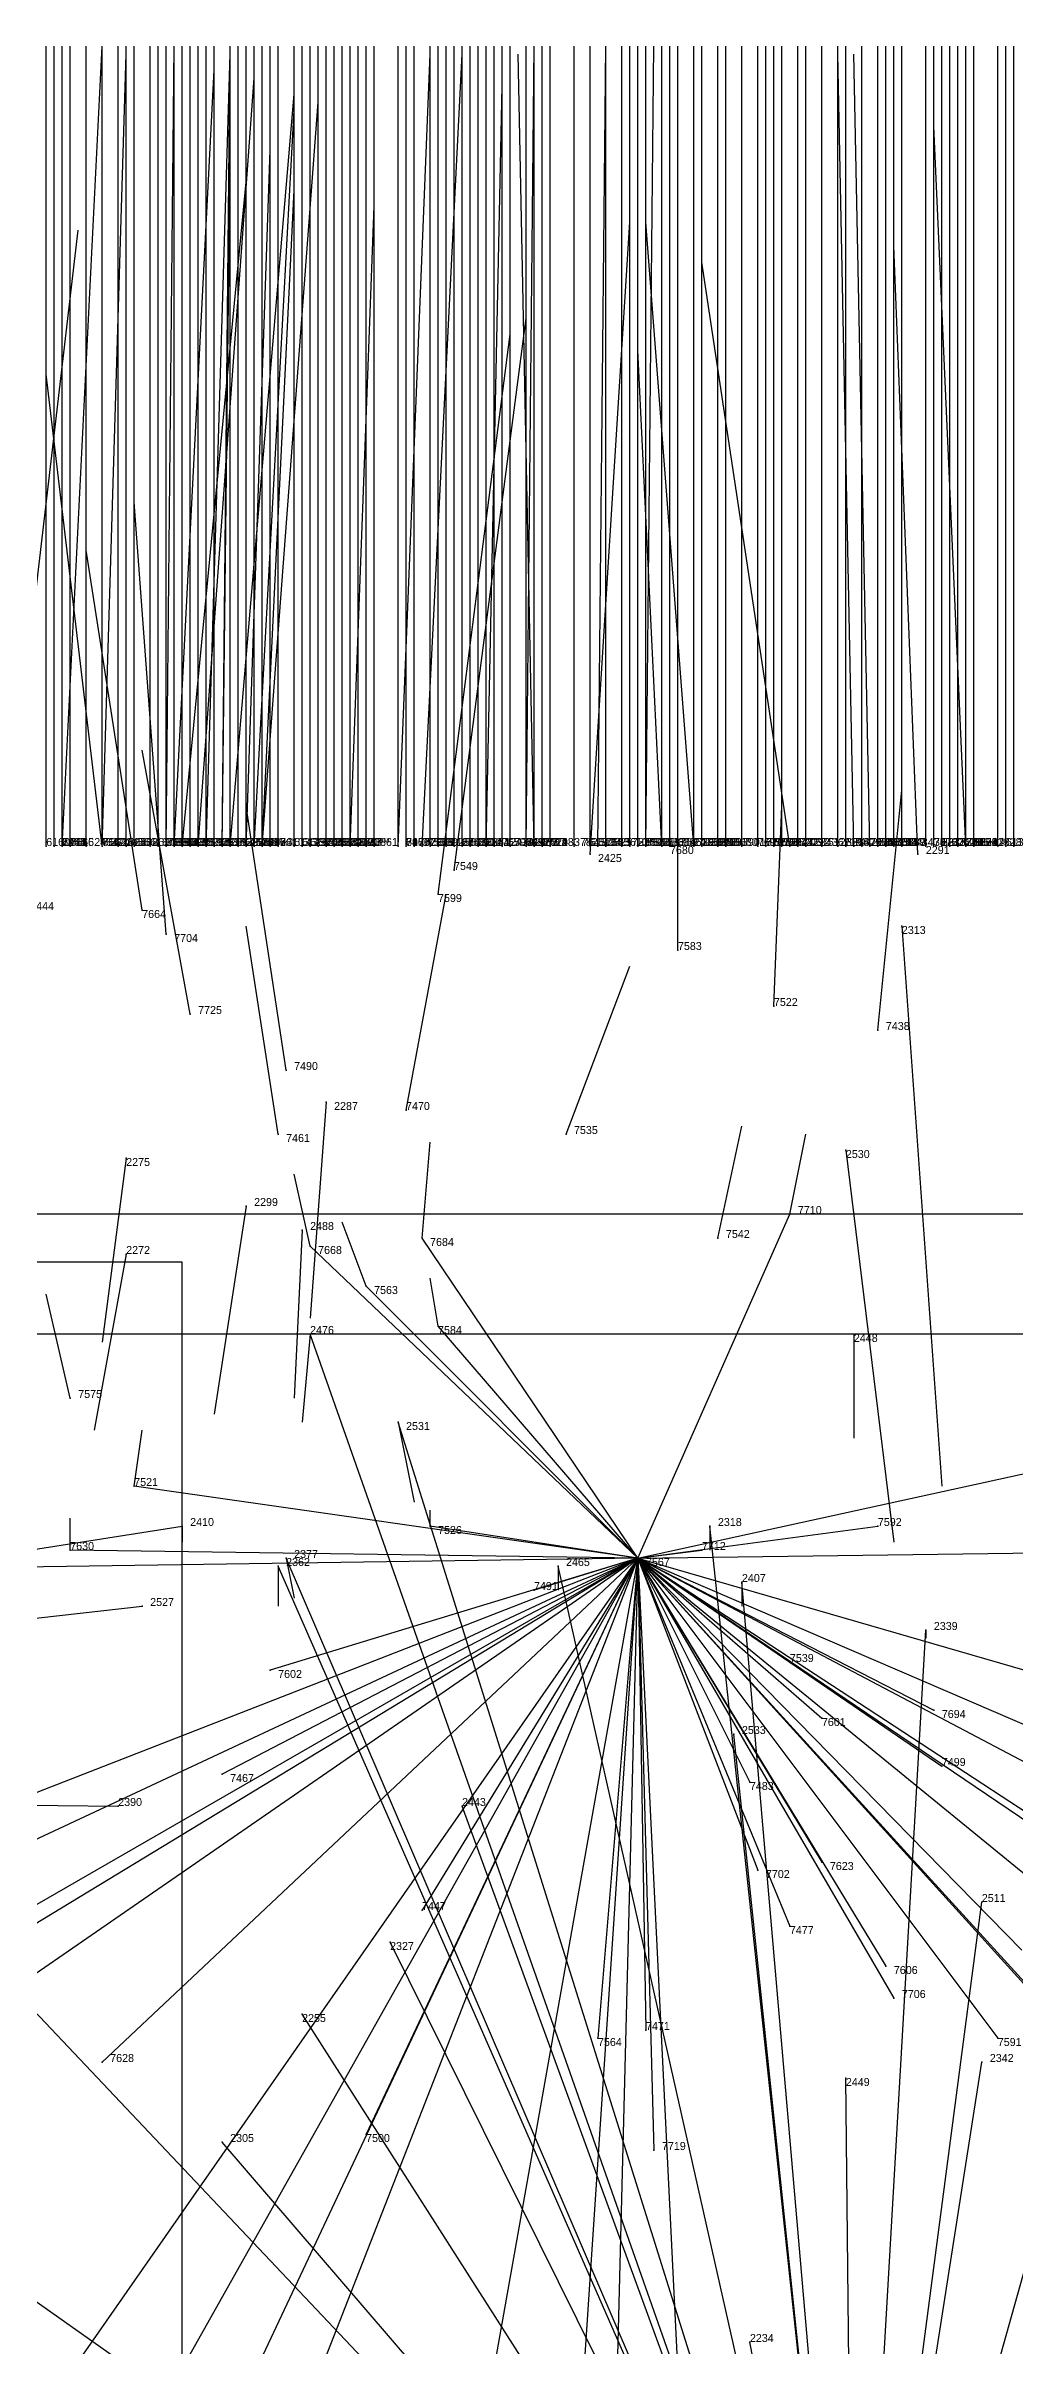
# Model space of a CAD drawing. Extents: x -0.07 to 1.1, y -0.07 to 1.1.
# Drawn here: x 0.778 to 0.899, y 0.8125 to 1.1 of the extents above; entities that cross this region are included whole.
import ezdxf

# ---------------------------------------------------------------- set-up
doc = ezdxf.new("R2010")
doc.units = 0
for name, color, linetype in [('Clients', 3, 'CONTINUOUS'), ('Facilities', 3, 'CONTINUOUS'), ('Facilities_lines', 3, 'CONTINUOUS'), ('Min_max_boxes', 1, 'CONTINUOUS'), ('Normals', 1, 'CONTINUOUS'), ('Source_points', 5, 'CONTINUOUS'), ('Text', 3, 'CONTINUOUS')]:
    doc.layers.add(name, color=color, linetype=linetype)

msp = doc.modelspace()

# ---------------------------------------------------------------- linework, layer by layer
at = {"layer": 'Clients', "color": 5}
for p in [(0.871, 0.954, 1), (0.811, 0.95, 1), (0.825, 0.951, 1), (0.818, 0.945, 1), (0.811, 0.939), (0.827, 0.94, 1), (0.822, 0.928), (0.789, 0.92, 1), (0.795, 0.915), (0.826, 0.915, 1), (0.861, 0.915), (0.882, 0.915, 1), (0.781, 0.912, 1), (0.86, 0.912, 1), (0.807, 0.91), (0.808, 0.911), (0.842, 0.91), (0.839, 0.907, 1), (0.865, 0.908), (0.79, 0.905), (0.888, 0.902), (0.806, 0.897, 1), (0.871, 0.898, 1), (0.889, 0.892, 1), (0.864, 0.889), (0.875, 0.891, 1), (0.8, 0.884, 1), (0.866, 0.883, 1), (0.89, 0.885, 1), (0.787, 0.88), (0.83, 0.88), (0.867, 0.872, 1), (0.875, 0.873, 1), (0.825, 0.867, 1), (0.895, 0.868), (0.821, 0.863), (0.871, 0.865, 1), (0.883, 0.86, 1), (0.81, 0.854), (0.884, 0.856, 1), (0.847, 0.851, 1), (0.853, 0.852, 1), (0.897, 0.851, 1), (0.785, 0.848, 1), (0.878, 0.846), (0.895, 0.848), (0.8, 0.838), (0.818, 0.839, 1), (0.854, 0.837, 1), (0.866, 0.813)]:
    msp.add_point(p, dxfattribs=at)
at = {"layer": 'Facilities', "color": 3}
for p in [(0.778, 1, 0.507), (0.779, 1, 0.237), (0.779, 1, 0.658), (0.78, 1, 0.77), (0.78, 1, 0.925), (0.781, 1, 0.554), (0.783, 1, 0.204), (0.785, 1, 0.074), (0.785, 1, 0.352), (0.785, 1, 0.681), (0.785, 1, 0.998), (0.787, 1, 0.183), (0.787, 1, 0.122), (0.788, 1, 0.175), (0.789, 1, 0.186), (0.789, 1, 0.555), (0.791, 1, 0.533), (0.791, 1, 0.679), (0.792, 1, 0.484), (0.793, 1, 0.161), (0.793, 1, 0.9), (0.794, 1, 0.052), (0.794, 1, 0.387), (0.794, 1, 0.425), (0.794, 1, 0.747), (0.795, 1, 0.017), (0.795, 1, 0.404), (0.796, 1, 0.502), (0.797, 1, 0.039), (0.797, 1, 0.424), (0.797, 1, 0.558), (0.798, 1, 0.571), (0.798, 1, 0.917), (0.799, 1, 0.252), (0.8, 1, 0.909), (0.8, 1, 0.984), (0.801, 1, 0.035), (0.801, 1, 0.831), (0.802, 1, 0.346), (0.803, 1, 0.168), (0.803, 1, 0.984), (0.804, 1, 0.355), (0.804, 1, 0.971), (0.805, 1, 0.173), (0.805, 1, 0.414), (0.805, 1, 0.744), (0.805, 1, 0.783), (0.805, 1, 0.969), (0.805, 1, 0.892), (0.805, 1, 0.988), (0.806, 1, 0.631), (0.807, 1, 0.505), (0.809, 1, 0.633), (0.81, 1, 0.617), (0.811, 1, 0.713), (0.811, 1, 0.674), (0.812, 1, 0.136), (0.812, 1, 0.732), (0.813, 1, 0.1), (0.813, 1, 0.78), (0.814, 1, 0.285), (0.815, 1, 0.548), (0.815, 1, 0.743), (0.816, 1, 0.236), (0.816, 1, 0.107), (0.816, 1, 0.431), (0.816, 1, 0.994), (0.817, 1, 0.128), (0.817, 1, 0.122), (0.818, 1, 0.342), (0.819, 1, 0.439), (0.822, 1, 0.254), (0.822, 1, 0.913), (0.823, 1, 0.55), (0.824, 1, 0.275), (0.825, 1, 0.919), (0.826, 1, 0.239), (0.826, 1, 0.096), (0.826, 1, 0.871), (0.827, 1, 0.474), (0.828, 1, 0.331), (0.829, 1, 0.286), (0.829, 1, 0.636), (0.83, 1, 0.182), (0.83, 1, 0.728), (0.831, 1, 0.092), (0.832, 1, 0.725), (0.833, 1, 0.033), (0.833, 1, 0.627), (0.834, 1, 0.838), (0.835, 1, 0.809), (0.836, 1, 0.086), (0.836, 1, 0.18), (0.838, 1, 0.104), (0.838, 1, 0.429), (0.838, 1, 0.607), (0.838, 1, 0.9), (0.839, 1, 0.143), (0.839, 1, 0.067), (0.839, 1, 0.208), (0.839, 1, 0.42), (0.84, 1, 0.727), (0.841, 1, 0.714), (0.841, 1, 0.658), (0.844, 1, 0.279), (0.844, 1, 0.778), (0.846, 1, 0.706), (0.846, 1, 0.539), (0.846, 0.999), (0.847, 1, 0.911), (0.848, 1, 0.579), (0.848, 1, 0.793), (0.85, 1, 0.659), (0.851, 1, 0.255), (0.852, 1, 0.157), (0.853, 1, 0.325), (0.853, 1, 0.409), (0.853, 1, 0.913), (0.855, 1, 0.128), (0.855, 1, 0.664), (0.855, 1, 1), (0.856, 1, 0.314), (0.857, 1, 0.547), (0.857, 1, 0.585), (0.859, 1, 0.002), (0.859, 1, 0.396), (0.86, 1, 0.092), (0.86, 1, 0.117), (0.86, 1, 0.43), (0.86, 1, 0.319), (0.862, 1, 0.332), (0.862, 1, 0.512), (0.862, 1, 0.524), (0.863, 1, 0.492), (0.863, 1, 0.302), (0.863, 1, 0.598), (0.865, 1, 0.287), (0.867, 1, 0.742), (0.867, 1, 0.867), (0.868, 1, 0.561), (0.868, 1, 0.807), (0.869, 1, 0.315), (0.869, 1, 0.697), (0.87, 1, 0.437), (0.87, 1, 0.279), (0.87, 1, 0.374), (0.871, 1, 0.003), (0.872, 1, 0.722), (0.873, 1, 0.092), (0.873, 1, 0.13), (0.875, 1, 0.827), (0.877, 1, 0.36), (0.877, 1, 0.682), (0.878, 1, 0.588), (0.879, 1, 0.949), (0.88, 1, 0.224), (0.88, 1, 0.842), (0.881, 1, 0.927), (0.882, 1, 0.123), (0.882, 1, 0.238), (0.882, 1, 0.163), (0.882, 1, 0.714), (0.883, 1, 0.595), (0.883, 1, 0.957), (0.884, 1, 0.291), (0.884, 1, 0.613), (0.885, 1, 0.127), (0.885, 1, 0.751), (0.887, 0.999), (0.888, 1, 0.258), (0.888, 1, 0.764), (0.889, 1, 0.278), (0.889, 1, 0.547), (0.89, 1, 0.086), (0.891, 1, 0.849), (0.892, 1, 0.247), (0.892, 1, 0.167), (0.892, 1, 0.421), (0.893, 1, 0.019), (0.893, 1, 0.253), (0.893, 1, 0.513), (0.893, 1, 0.768), (0.894, 1, 0.29), (0.894, 1, 0.34), (0.894, 1, 0.678), (0.894, 1, 0.634), (0.894, 1, 0.518), (0.897, 1, 0.187), (0.898, 1, 0.441), (0.898, 1, 0.634), (0.898, 1, 0.733), (0.899, 1, 0.252), (0.899, 1, 0.15), (0.899, 1, 0.309), (0.899, 1, 0.447), (0.899, 1, 0.786), (0.829, 0.997, 1), (0.79, 0.992, 1), (0.827, 0.994, 1), (0.793, 0.989, 1), (0.885, 0.99), (0.857, 0.987, 1), (0.796, 0.979, 1), (0.869, 0.98, 1), (0.882, 0.977, 1), (0.808, 0.972, 1), (0.813, 0.968), (0.823, 0.967, 1), (0.807, 0.964, 1), (0.843, 0.964, 1), (0.788, 0.961), (0.878, 0.962), (0.803, 0.955), (0.81, 0.952), (0.788, 0.949), (0.862, 0.951, 1), (0.879, 0.939), (0.781, 0.931, 1), (0.852, 0.911, 1)]:
    msp.add_point(p, dxfattribs=at)
at = {"layer": 'Facilities_lines', "color": 3}
for p, q in [((0.852, 0.911, 1), (0.871, 0.954, 1)), ((0.852, 0.911, 1), (0.811, 0.95, 1)), ((0.852, 0.911, 1), (0.825, 0.951, 1)), ((0.852, 0.911, 1), (0.818, 0.945, 1)), ((0.879, 0.746), (0.811, 0.939)), ((0.852, 0.911, 1), (0.827, 0.94, 1)), ((0.879, 0.746), (0.822, 0.928)), ((0.852, 0.911, 1), (0.916, 0.925, 1)), ((0.852, 0.911, 1), (0.789, 0.92, 1)), ((0.586, 0.882), (0.795, 0.915)), ((0.852, 0.911, 1), (0.826, 0.915, 1)), ((0.852, 0.911, 1), (0.882, 0.915, 1)), ((0.879, 0.746), (0.861, 0.915)), ((0.852, 0.911, 1), (0.781, 0.912, 1)), ((0.852, 0.911, 1), (0.928, 0.912, 1)), ((0.852, 0.911, 1), (0.86, 0.912, 1)), ((0.852, 0.911, 1), (0.715, 0.909, 1)), ((0.852, 0.911, 1), (0.727, 0.839, 1)), ((0.852, 0.911, 1), (0.73, 0.854, 1)), ((0.852, 0.911, 1), (0.734, 0.865, 1)), ((0.852, 0.911, 1), (0.735, 0.84, 1)), ((0.852, 0.911, 1), (0.736, 0.831, 1)), ((0.852, 0.911, 1), (0.776, 0.802, 1)), ((0.852, 0.911, 1), (0.785, 0.792, 1)), ((0.852, 0.911, 1), (0.785, 0.848, 1)), ((0.852, 0.911, 1), (0.795, 0.79, 1)), ((0.852, 0.911, 1), (0.798, 0.773, 1)), ((0.852, 0.911, 1), (0.8, 0.884, 1)), ((0.852, 0.911, 1), (0.806, 0.897, 1)), ((0.879, 0.746), (0.807, 0.91)), ((0.879, 0.746), (0.808, 0.911)), ((0.852, 0.911, 1), (0.818, 0.839, 1)), ((0.852, 0.911, 1), (0.825, 0.867, 1)), ((0.852, 0.911, 1), (0.828, 0.776, 1)), ((0.852, 0.911, 1), (0.839, 0.907, 1)), ((0.879, 0.746), (0.842, 0.91)), ((0.852, 0.911, 1), (0.844, 0.791, 1)), ((0.852, 0.911, 1), (0.847, 0.851, 1)), ((0.852, 0.911, 1), (0.849, 0.795, 1)), ((0.852, 0.911, 1), (0.853, 0.852, 1)), ((0.852, 0.911, 1), (0.871, 0.865, 1)), ((0.852, 0.911, 1), (0.866, 0.883, 1)), ((0.852, 0.911, 1), (0.89, 0.885, 1)), ((0.852, 0.911, 1), (0.942, 0.85, 1)), ((0.852, 0.911, 1), (0.921, 0.891, 1)), ((0.852, 0.911, 1), (0.934, 0.844, 1)), ((0.852, 0.911, 1), (0.871, 0.898, 1)), ((0.852, 0.911, 1), (0.943, 0.863, 1)), ((0.852, 0.911, 1), (0.897, 0.851, 1)), ((0.852, 0.911, 1), (0.875, 0.891, 1)), ((0.852, 0.911, 1), (0.883, 0.86, 1)), ((0.852, 0.911, 1), (0.9, 0.862, 1)), ((0.852, 0.911, 1), (0.875, 0.873, 1)), ((0.852, 0.911, 1), (0.91, 0.847, 1)), ((0.852, 0.911, 1), (0.933, 0.858, 1)), ((0.852, 0.911, 1), (0.917, 0.883, 1)), ((0.852, 0.911, 1), (0.889, 0.892, 1)), ((0.852, 0.911, 1), (0.858, 0.788, 1)), ((0.852, 0.911, 1), (0.867, 0.872, 1)), ((0.852, 0.911, 1), (0.884, 0.856, 1)), ((0.852, 0.911, 1), (0.924, 0.832, 1)), ((0.852, 0.911, 1), (0.854, 0.837, 1)), ((0.879, 0.746), (0.865, 0.908)), ((0.586, 0.882), (0.79, 0.905)), ((0.879, 0.746), (0.888, 0.902)), ((0.879, 0.746), (0.864, 0.889)), ((0.586, 0.882), (0.787, 0.88)), ((0.879, 0.746), (0.83, 0.88)), ((0.879, 0.746), (0.895, 0.868)), ((0.879, 0.746), (0.821, 0.863)), ((0.879, 0.746), (0.911, 0.86)), ((0.879, 0.746), (0.775, 0.856)), ((0.879, 0.746), (0.81, 0.854)), ((0.879, 0.746), (0.878, 0.846)), ((0.879, 0.746), (0.895, 0.848)), ((0.879, 0.746), (0.8, 0.838)), ((0.879, 0.746), (0.764, 0.827)), ((0.879, 0.746), (0.866, 0.813))]:
    msp.add_line(p, q, dxfattribs=at)
at = {"layer": 'Min_max_boxes', "color": 1}
for p, q in [((0.943, 0.954, 1), (0.715, 0.954, 1)), ((0.943, 0.954, 1), (0.715, 0.954, 1)), ((0.795, 0.948), (0.517, 0.948)), ((0.795, 0.948), (0.517, 0.948)), ((0.795, 0.726), (0.795, 0.948)), ((0.795, 0.726), (0.795, 0.948)), ((0.795, 0.948), (0.795, 0.948)), ((0.939, 0.939), (0.73, 0.939)), ((0.939, 0.939), (0.73, 0.939))]:
    msp.add_line(p, q, dxfattribs=at)
at = {"layer": 'Normals', "color": 1}
for p, q in [((0.778, 1, 0.507), (0.778, 1.1, 0.507)), ((0.779, 1, 0.237), (0.779, 1.1, 0.237)), ((0.779, 1, 0.658), (0.779, 1.1, 0.658)), ((0.78, 1, 0.77), (0.78, 1.1, 0.77)), ((0.78, 1, 0.925), (0.785, 1.1, 0.933)), ((0.781, 1, 0.554), (0.781, 1.1, 0.554)), ((0.783, 1, 0.204), (0.783, 1.1, 0.204)), ((0.785, 1, 0.352), (0.785, 1.1, 0.352)), ((0.785, 1, 0.681), (0.785, 1.1, 0.681)), ((0.785, 1, 0.074), (0.788, 1.099, 0.06)), ((0.787, 1, 0.183), (0.787, 1.1, 0.183)), ((0.787, 1, 0.122), (0.787, 1.1, 0.122)), ((0.788, 1, 0.175), (0.788, 1.1, 0.175)), ((0.789, 1, 0.186), (0.789, 1.1, 0.186)), ((0.789, 1, 0.555), (0.789, 1.1, 0.555)), ((0.791, 1, 0.533), (0.791, 1.1, 0.533)), ((0.791, 1, 0.679), (0.791, 1.1, 0.679)), ((0.792, 1, 0.484), (0.792, 1.1, 0.484)), ((0.793, 1, 0.161), (0.793, 1.1, 0.161)), ((0.793, 1, 0.9), (0.794, 1.1, 0.904)), ((0.794, 1, 0.387), (0.794, 1.1, 0.387)), ((0.794, 1, 0.425), (0.794, 1.1, 0.425)), ((0.794, 1, 0.747), (0.794, 1.1, 0.747)), ((0.795, 1, 0.404), (0.795, 1.1, 0.404)), ((0.796, 1, 0.502), (0.796, 1.1, 0.502)), ((0.797, 1, 0.424), (0.797, 1.1, 0.424)), ((0.797, 1, 0.558), (0.797, 1.1, 0.558)), ((0.798, 1, 0.571), (0.798, 1.1, 0.571)), ((0.798, 1, 0.917), (0.801, 1.099, 0.926)), ((0.799, 1, 0.252), (0.799, 1.1, 0.252)), ((0.8, 1, 0.909), (0.801, 1.1, 0.916)), ((0.801, 1, 0.831), (0.801, 1.1, 0.831)), ((0.802, 1, 0.346), (0.802, 1.1, 0.346)), ((0.803, 1, 0.168), (0.803, 1.1, 0.168)), ((0.804, 1, 0.355), (0.804, 1.1, 0.355)), ((0.805, 1, 0.173), (0.805, 1.1, 0.173)), ((0.805, 1, 0.414), (0.805, 1.1, 0.414)), ((0.805, 1, 0.744), (0.805, 1.1, 0.744)), ((0.805, 1, 0.783), (0.805, 1.1, 0.783)), ((0.805, 1, 0.892), (0.805, 1.1, 0.892)), ((0.806, 1, 0.631), (0.806, 1.1, 0.631)), ((0.807, 1, 0.505), (0.807, 1.1, 0.505)), ((0.809, 1, 0.633), (0.809, 1.1, 0.633)), ((0.81, 1, 0.617), (0.81, 1.1, 0.617)), ((0.811, 1, 0.713), (0.811, 1.1, 0.713)), ((0.811, 1, 0.674), (0.811, 1.1, 0.674)), ((0.812, 1, 0.136), (0.812, 1.1, 0.136)), ((0.812, 1, 0.732), (0.812, 1.1, 0.732)), ((0.813, 1, 0.1), (0.813, 1.1, 0.1)), ((0.813, 1, 0.78), (0.813, 1.1, 0.78)), ((0.814, 1, 0.285), (0.814, 1.1, 0.285)), ((0.815, 1, 0.548), (0.815, 1.1, 0.548)), ((0.815, 1, 0.743), (0.815, 1.1, 0.743)), ((0.816, 1, 0.236), (0.816, 1.1, 0.236)), ((0.816, 1, 0.107), (0.816, 1.1, 0.107)), ((0.816, 1, 0.431), (0.816, 1.1, 0.431)), ((0.817, 1, 0.128), (0.817, 1.1, 0.128)), ((0.817, 1, 0.122), (0.817, 1.1, 0.122)), ((0.818, 1, 0.342), (0.818, 1.1, 0.342)), ((0.819, 1, 0.439), (0.819, 1.1, 0.439)), ((0.822, 1, 0.254), (0.822, 1.1, 0.254)), ((0.822, 1, 0.913), (0.826, 1.099, 0.924)), ((0.823, 1, 0.55), (0.823, 1.1, 0.55)), ((0.824, 1, 0.275), (0.824, 1.1, 0.275)), ((0.825, 1, 0.919), (0.83, 1.099, 0.933)), ((0.826, 1, 0.239), (0.826, 1.1, 0.239)), ((0.826, 1, 0.096), (0.826, 1.1, 0.096)), ((0.826, 1, 0.871), (0.826, 1.1, 0.871)), ((0.827, 1, 0.474), (0.827, 1.1, 0.474)), ((0.828, 1, 0.331), (0.828, 1.1, 0.331)), ((0.829, 1, 0.286), (0.829, 1.1, 0.286)), ((0.829, 1, 0.636), (0.829, 1.1, 0.636)), ((0.83, 1, 0.182), (0.83, 1.1, 0.182)), ((0.83, 1, 0.728), (0.83, 1.1, 0.728)), ((0.831, 1, 0.092), (0.831, 1.1, 0.092)), ((0.832, 1, 0.725), (0.832, 1.1, 0.725)), ((0.833, 1, 0.627), (0.833, 1.1, 0.627)), ((0.834, 1, 0.838), (0.834, 1.1, 0.838)), ((0.835, 1, 0.809), (0.835, 1.1, 0.809)), ((0.836, 1, 0.086), (0.836, 1.1, 0.084)), ((0.836, 1, 0.18), (0.836, 1.1, 0.18)), ((0.839, 1, 0.067), (0.837, 1.099, 0.05)), ((0.838, 1, 0.104), (0.838, 1.1, 0.104)), ((0.838, 1, 0.429), (0.838, 1.1, 0.429)), ((0.838, 1, 0.607), (0.838, 1.1, 0.607)), ((0.838, 1, 0.9), (0.839, 1.1, 0.903)), ((0.839, 1, 0.143), (0.839, 1.1, 0.143)), ((0.839, 1, 0.208), (0.839, 1.1, 0.208)), ((0.839, 1, 0.42), (0.839, 1.1, 0.42)), ((0.84, 1, 0.727), (0.84, 1.1, 0.727)), ((0.841, 1, 0.714), (0.841, 1.1, 0.714)), ((0.841, 1, 0.658), (0.841, 1.1, 0.658)), ((0.844, 1, 0.279), (0.844, 1.1, 0.279)), ((0.844, 1, 0.778), (0.844, 1.1, 0.778)), ((0.846, 1, 0.706), (0.846, 1.1, 0.706)), ((0.846, 1, 0.539), (0.846, 1.1, 0.539)), ((0.847, 1, 0.911), (0.848, 1.1, 0.919)), ((0.848, 1, 0.579), (0.848, 1.1, 0.579)), ((0.848, 1, 0.793), (0.848, 1.1, 0.793)), ((0.85, 1, 0.659), (0.85, 1.1, 0.659)), ((0.851, 1, 0.255), (0.851, 1.1, 0.255)), ((0.852, 1, 0.157), (0.852, 1.1, 0.157)), ((0.853, 1, 0.325), (0.853, 1.1, 0.325)), ((0.853, 1, 0.409), (0.853, 1.1, 0.409)), ((0.853, 1, 0.913), (0.854, 1.1, 0.92)), ((0.855, 1, 0.128), (0.855, 1.1, 0.128)), ((0.855, 1, 0.664), (0.855, 1.1, 0.664)), ((0.856, 1, 0.314), (0.856, 1.1, 0.314)), ((0.857, 1, 0.547), (0.857, 1.1, 0.547)), ((0.857, 1, 0.585), (0.857, 1.1, 0.585)), ((0.859, 1, 0.396), (0.859, 1.1, 0.396)), ((0.86, 1, 0.092), (0.86, 1.1, 0.091)), ((0.86, 1, 0.117), (0.86, 1.1, 0.117)), ((0.86, 1, 0.43), (0.86, 1.1, 0.43)), ((0.86, 1, 0.319), (0.86, 1.1, 0.319)), ((0.862, 1, 0.332), (0.862, 1.1, 0.332)), ((0.862, 1, 0.512), (0.862, 1.1, 0.512)), ((0.862, 1, 0.524), (0.862, 1.1, 0.524)), ((0.863, 1, 0.492), (0.863, 1.1, 0.492)), ((0.863, 1, 0.302), (0.863, 1.1, 0.302)), ((0.863, 1, 0.598), (0.863, 1.1, 0.598)), ((0.865, 1, 0.287), (0.865, 1.1, 0.287)), ((0.867, 1, 0.742), (0.867, 1.1, 0.742)), ((0.867, 1, 0.867), (0.867, 1.1, 0.867)), ((0.868, 1, 0.561), (0.868, 1.1, 0.561)), ((0.868, 1, 0.807), (0.868, 1.1, 0.807)), ((0.869, 1, 0.315), (0.869, 1.1, 0.315)), ((0.869, 1, 0.697), (0.869, 1.1, 0.697)), ((0.87, 1, 0.437), (0.87, 1.1, 0.437)), ((0.87, 1, 0.279), (0.87, 1.1, 0.279)), ((0.87, 1, 0.374), (0.87, 1.1, 0.374)), ((0.872, 1, 0.722), (0.872, 1.1, 0.722)), ((0.873, 1, 0.092), (0.873, 1.1, 0.091)), ((0.873, 1, 0.13), (0.873, 1.1, 0.13)), ((0.875, 1, 0.827), (0.875, 1.1, 0.827)), ((0.877, 1, 0.36), (0.877, 1.1, 0.36)), ((0.877, 1, 0.682), (0.877, 1.1, 0.682)), ((0.879, 1, 0.949), (0.877, 1.099, 0.965)), ((0.878, 1, 0.588), (0.878, 1.1, 0.588)), ((0.881, 1, 0.927), (0.879, 1.099, 0.937)), ((0.88, 1, 0.224), (0.88, 1.1, 0.224)), ((0.88, 1, 0.842), (0.88, 1.1, 0.842)), ((0.882, 1, 0.123), (0.882, 1.1, 0.123)), ((0.882, 1, 0.238), (0.882, 1.1, 0.238)), ((0.882, 1, 0.163), (0.882, 1.1, 0.163)), ((0.882, 1, 0.714), (0.882, 1.1, 0.714)), ((0.883, 1, 0.595), (0.883, 1.1, 0.595)), ((0.884, 1, 0.291), (0.884, 1.1, 0.291)), ((0.884, 1, 0.613), (0.884, 1.1, 0.613)), ((0.885, 1, 0.127), (0.885, 1.1, 0.127)), ((0.885, 1, 0.751), (0.885, 1.1, 0.751)), ((0.888, 1, 0.258), (0.888, 1.1, 0.258)), ((0.888, 1, 0.764), (0.888, 1.1, 0.764)), ((0.889, 1, 0.278), (0.889, 1.1, 0.278)), ((0.889, 1, 0.547), (0.889, 1.1, 0.547)), ((0.89, 1, 0.086), (0.89, 1.1, 0.078)), ((0.891, 1, 0.849), (0.891, 1.1, 0.849)), ((0.892, 1, 0.247), (0.892, 1.1, 0.247)), ((0.892, 1, 0.167), (0.892, 1.1, 0.167)), ((0.892, 1, 0.421), (0.892, 1.1, 0.421)), ((0.893, 1, 0.253), (0.893, 1.1, 0.253)), ((0.893, 1, 0.513), (0.893, 1.1, 0.513)), ((0.893, 1, 0.768), (0.893, 1.1, 0.768)), ((0.894, 1, 0.29), (0.894, 1.1, 0.29)), ((0.894, 1, 0.34), (0.894, 1.1, 0.34)), ((0.894, 1, 0.678), (0.894, 1.1, 0.678)), ((0.894, 1, 0.634), (0.894, 1.1, 0.634)), ((0.894, 1, 0.518), (0.894, 1.1, 0.518)), ((0.897, 1, 0.187), (0.897, 1.1, 0.187)), ((0.898, 1, 0.441), (0.898, 1.1, 0.441)), ((0.898, 1, 0.634), (0.898, 1.1, 0.634)), ((0.898, 1, 0.733), (0.898, 1.1, 0.733)), ((0.899, 1, 0.252), (0.899, 1.1, 0.252)), ((0.899, 1, 0.15), (0.899, 1.1, 0.15)), ((0.899, 1, 0.309), (0.899, 1.1, 0.309)), ((0.899, 1, 0.447), (0.899, 1.1, 0.447)), ((0.899, 1, 0.786), (0.899, 1.1, 0.786)), ((0.794, 1, 0.052), (0.799, 1.097, 0.029)), ((0.797, 1, 0.039), (0.804, 1.096, 0.012)), ((0.883, 1, 0.957), (0.883, 1.096, 0.983)), ((0.801, 1, 0.035), (0.809, 1.094, 0.003)), ((0.805, 1, 0.969), (0.812, 1.093, 1.004)), ((0.833, 1, 0.033), (0.835, 1.095, 0.001)), ((0.804, 1, 0.971), (0.809, 1.092, 1.01)), ((0.893, 1, 0.019), (0.889, 1.09, -0.024)), ((0.803, 1, 0.984), (0.806, 1.087, 1.033)), ((0.8, 1, 0.984), (0.801, 1.086, 1.034)), ((0.795, 1, 0.017), (0.803, 1.083, -0.039)), ((0.805, 1, 0.988), (0.809, 1.082, 1.045)), ((0.816, 1, 0.994), (0.819, 1.08, 1.054)), ((0.773, 1, 0.01), (0.782, 1.077, -0.054)), ((0.846, 0.999), (0.851, 1.078, -0.061)), ((0.859, 1, 0.002), (0.853, 1.078, -0.061)), ((0.871, 1, 0.003), (0.86, 1.073, -0.064)), ((0.887, 0.999), (0.884, 1.075, -0.064)), ((0.827, 0.994, 1), (0.836, 1.064, 1.071)), ((0.829, 0.997, 1), (0.838, 1.066, 1.073)), ((0.855, 1, 1), (0.852, 1.062, 1.078)), ((0.785, 1, 0.998), (0.778, 1.059, 1.078)), ((0.793, 0.989, 1), (0.789, 1.043, 1.084)), ((0.79, 0.992, 1), (0.783, 1.037, 1.089)), ((0.857, 0.987, 1), (0.857, 1.034, 1.088)), ((0.796, 0.979, 1), (0.79, 1.012, 1.094)), ((0.882, 0.977, 1), (0.885, 1.007, 1.096)), ((0.808, 0.972, 1), (0.803, 1.005, 1.094)), ((0.869, 0.98, 1), (0.87, 1.005, 1.097)), ((0.823, 0.967, 1), (0.828, 0.994, 1.096)), ((0.807, 0.964, 1), (0.803, 0.99, 1.096)), ((0.885, 0.99), (0.89, 0.92, 0.072)), ((0.843, 0.964, 1), (0.851, 0.985, 1.098)), ((0.813, 0.968), (0.811, 0.941, 0.096)), ((0.862, 0.951, 1), (0.865, 0.965, 1.099)), ((0.871, 0.954, 1), (0.873, 0.964, 1.1)), ((0.788, 0.961), (0.785, 0.938, 0.097)), ((0.825, 0.951, 1), (0.826, 0.963, 1.099)), ((0.878, 0.962), (0.884, 0.913, 0.087)), ((0.811, 0.95, 1), (0.809, 0.959, 1.1)), ((0.803, 0.955), (0.799, 0.929, 0.096)), ((0.81, 0.952), (0.809, 0.931, 0.098)), ((0.818, 0.945, 1), (0.815, 0.953, 1.1)), ((0.788, 0.949), (0.784, 0.927, 0.097)), ((0.827, 0.94, 1), (0.826, 0.946, 1.1)), ((0.781, 0.931, 1), (0.778, 0.944, 1.099)), ((0.811, 0.939), (0.81, 0.928, 0.099)), ((0.879, 0.939), (0.879, 0.926, 0.099)), ((0.789, 0.92, 1), (0.79, 0.927, 1.1)), ((0.822, 0.928), (0.824, 0.918, 0.099)), ((0.781, 0.912, 1), (0.781, 0.916, 1.1)), ((0.795, 0.915), (0.795, 0.913, 0.1)), ((0.826, 0.915, 1), (0.826, 0.917, 1.1)), ((0.861, 0.915), (0.861, 0.912, 0.1)), ((0.882, 0.915, 1), (0.882, 0.915, 1.1)), ((0.86, 0.912, 1), (0.86, 0.912, 1.1)), ((0.807, 0.91), (0.807, 0.905, 0.1)), ((0.808, 0.911), (0.809, 0.906, 0.1)), ((0.842, 0.91), (0.842, 0.907, 0.1)), ((0.852, 0.911, 1), (0.852, 0.911, 1.1)), ((0.839, 0.907, 1), (0.839, 0.907, 1.1)), ((0.865, 0.908), (0.865, 0.905, 0.1)), ((0.79, 0.905), (0.79, 0.905, 0.1)), ((0.888, 0.902), (0.888, 0.901, 0.1)), ((0.806, 0.897, 1), (0.806, 0.897, 1.1)), ((0.871, 0.898, 1), (0.871, 0.898, 1.1)), ((0.889, 0.892, 1), (0.889, 0.892, 1.1)), ((0.864, 0.889), (0.864, 0.889, 0.1)), ((0.875, 0.891, 1), (0.875, 0.891, 1.1)), ((0.8, 0.884, 1), (0.8, 0.884, 1.1)), ((0.866, 0.883, 1), (0.866, 0.883, 1.1)), ((0.89, 0.885, 1), (0.89, 0.885, 1.1)), ((0.787, 0.88), (0.787, 0.88, 0.1)), ((0.83, 0.88), (0.83, 0.88, 0.1)), ((0.867, 0.872, 1), (0.867, 0.872, 1.1)), ((0.875, 0.873, 1), (0.875, 0.873, 1.1)), ((0.825, 0.867, 1), (0.825, 0.867, 1.1)), ((0.895, 0.868), (0.895, 0.868, 0.1)), ((0.821, 0.863), (0.821, 0.863, 0.1)), ((0.871, 0.865, 1), (0.871, 0.865, 1.1)), ((0.883, 0.86, 1), (0.883, 0.86, 1.1)), ((0.81, 0.854), (0.81, 0.854, 0.1)), ((0.884, 0.856, 1), (0.884, 0.856, 1.1)), ((0.847, 0.851, 1), (0.847, 0.851, 1.1)), ((0.853, 0.852, 1), (0.853, 0.852, 1.1)), ((0.897, 0.851, 1), (0.897, 0.851, 1.1)), ((0.785, 0.848, 1), (0.785, 0.848, 1.1)), ((0.878, 0.846), (0.878, 0.846, 0.1)), ((0.895, 0.848), (0.895, 0.848, 0.1)), ((0.8, 0.838), (0.8, 0.838, 0.1)), ((0.818, 0.839, 1), (0.818, 0.839, 1.1)), ((0.854, 0.837, 1), (0.854, 0.837, 1.1)), ((0.866, 0.813), (0.866, 0.813, 0.1))]:
    msp.add_line(p, q, dxfattribs=at)
at = {"layer": 'Source_points', "color": 5}
for p in [(0.778, 1, 0.507), (0.779, 1, 0.237), (0.779, 1, 0.658), (0.78, 1, 0.77), (0.78, 1, 0.925), (0.781, 1, 0.554), (0.783, 1, 0.204), (0.785, 1, 0.074), (0.785, 1, 0.352), (0.785, 1, 0.681), (0.785, 1, 0.998), (0.787, 1, 0.183), (0.787, 1, 0.122), (0.788, 1, 0.175), (0.789, 1, 0.186), (0.789, 1, 0.555), (0.791, 1, 0.533), (0.791, 1, 0.679), (0.792, 1, 0.484), (0.793, 1, 0.161), (0.793, 1, 0.9), (0.794, 1, 0.052), (0.794, 1, 0.387), (0.794, 1, 0.425), (0.794, 1, 0.747), (0.795, 1, 0.017), (0.795, 1, 0.404), (0.796, 1, 0.502), (0.797, 1, 0.039), (0.797, 1, 0.424), (0.797, 1, 0.558), (0.798, 1, 0.571), (0.798, 1, 0.917), (0.799, 1, 0.252), (0.8, 1, 0.909), (0.8, 1, 0.984), (0.801, 1, 0.035), (0.801, 1, 0.831), (0.802, 1, 0.346), (0.803, 1, 0.168), (0.803, 1, 0.984), (0.804, 1, 0.355), (0.804, 1, 0.971), (0.805, 1, 0.173), (0.805, 1, 0.414), (0.805, 1, 0.744), (0.805, 1, 0.783), (0.805, 1, 0.969), (0.805, 1, 0.892), (0.805, 1, 0.988), (0.806, 1, 0.631), (0.807, 1, 0.505), (0.809, 1, 0.633), (0.81, 1, 0.617), (0.811, 1, 0.713), (0.811, 1, 0.674), (0.812, 1, 0.136), (0.812, 1, 0.732), (0.813, 1, 0.1), (0.813, 1, 0.78), (0.814, 1, 0.285), (0.815, 1, 0.548), (0.815, 1, 0.743), (0.816, 1, 0.236), (0.816, 1, 0.107), (0.816, 1, 0.431), (0.816, 1, 0.994), (0.817, 1, 0.128), (0.817, 1, 0.122), (0.818, 1, 0.342), (0.819, 1, 0.439), (0.822, 1, 0.254), (0.822, 1, 0.913), (0.823, 1, 0.55), (0.824, 1, 0.275), (0.825, 1, 0.919), (0.826, 1, 0.239), (0.826, 1, 0.096), (0.826, 1, 0.871), (0.827, 1, 0.474), (0.828, 1, 0.331), (0.829, 1, 0.286), (0.829, 1, 0.636), (0.83, 1, 0.182), (0.83, 1, 0.728), (0.831, 1, 0.092), (0.832, 1, 0.725), (0.833, 1, 0.033), (0.833, 1, 0.627), (0.834, 1, 0.838), (0.835, 1, 0.809), (0.836, 1, 0.086), (0.836, 1, 0.18), (0.838, 1, 0.104), (0.838, 1, 0.429), (0.838, 1, 0.607), (0.838, 1, 0.9), (0.839, 1, 0.143), (0.839, 1, 0.067), (0.839, 1, 0.208), (0.839, 1, 0.42), (0.84, 1, 0.727), (0.841, 1, 0.714), (0.841, 1, 0.658), (0.844, 1, 0.279), (0.844, 1, 0.778), (0.846, 1, 0.706), (0.846, 1, 0.539), (0.846, 0.999), (0.847, 1, 0.911), (0.848, 1, 0.579), (0.848, 1, 0.793), (0.85, 1, 0.659), (0.851, 1, 0.255), (0.852, 1, 0.157), (0.853, 1, 0.325), (0.853, 1, 0.409), (0.853, 1, 0.913), (0.855, 1, 0.128), (0.855, 1, 0.664), (0.855, 1, 1), (0.856, 1, 0.314), (0.857, 1, 0.547), (0.857, 1, 0.585), (0.859, 1, 0.002), (0.859, 1, 0.396), (0.86, 1, 0.092), (0.86, 1, 0.117), (0.86, 1, 0.43), (0.86, 1, 0.319), (0.862, 1, 0.332), (0.862, 1, 0.512), (0.862, 1, 0.524), (0.863, 1, 0.492), (0.863, 1, 0.302), (0.863, 1, 0.598), (0.865, 1, 0.287), (0.867, 1, 0.742), (0.867, 1, 0.867), (0.868, 1, 0.561), (0.868, 1, 0.807), (0.869, 1, 0.315), (0.869, 1, 0.697), (0.87, 1, 0.437), (0.87, 1, 0.279), (0.87, 1, 0.374), (0.871, 1, 0.003), (0.872, 1, 0.722), (0.873, 1, 0.092), (0.873, 1, 0.13), (0.875, 1, 0.827), (0.877, 1, 0.36), (0.877, 1, 0.682), (0.878, 1, 0.588), (0.879, 1, 0.949), (0.88, 1, 0.224), (0.88, 1, 0.842), (0.881, 1, 0.927), (0.882, 1, 0.123), (0.882, 1, 0.238), (0.882, 1, 0.163), (0.882, 1, 0.714), (0.883, 1, 0.595), (0.883, 1, 0.957), (0.884, 1, 0.291), (0.884, 1, 0.613), (0.885, 1, 0.127), (0.885, 1, 0.751), (0.887, 0.999), (0.888, 1, 0.258), (0.888, 1, 0.764), (0.889, 1, 0.278), (0.889, 1, 0.547), (0.89, 1, 0.086), (0.891, 1, 0.849), (0.892, 1, 0.247), (0.892, 1, 0.167), (0.892, 1, 0.421), (0.893, 1, 0.019), (0.893, 1, 0.253), (0.893, 1, 0.513), (0.893, 1, 0.768), (0.894, 1, 0.29), (0.894, 1, 0.34), (0.894, 1, 0.678), (0.894, 1, 0.634), (0.894, 1, 0.518), (0.897, 1, 0.187), (0.898, 1, 0.441), (0.898, 1, 0.634), (0.898, 1, 0.733), (0.899, 1, 0.252), (0.899, 1, 0.15), (0.899, 1, 0.309), (0.899, 1, 0.447), (0.899, 1, 0.786), (0.829, 0.997, 1), (0.79, 0.992, 1), (0.827, 0.994, 1), (0.793, 0.989, 1), (0.885, 0.99), (0.857, 0.987, 1), (0.796, 0.979, 1), (0.869, 0.98, 1), (0.882, 0.977, 1), (0.808, 0.972, 1), (0.813, 0.968), (0.823, 0.967, 1), (0.807, 0.964, 1), (0.843, 0.964, 1), (0.788, 0.961), (0.878, 0.962), (0.803, 0.955), (0.81, 0.952), (0.871, 0.954, 1), (0.788, 0.949), (0.811, 0.95, 1), (0.825, 0.951, 1), (0.862, 0.951, 1), (0.818, 0.945, 1), (0.811, 0.939), (0.827, 0.94, 1), (0.879, 0.939), (0.781, 0.931, 1), (0.822, 0.928), (0.789, 0.92, 1), (0.795, 0.915), (0.826, 0.915, 1), (0.861, 0.915), (0.882, 0.915, 1), (0.781, 0.912, 1), (0.86, 0.912, 1), (0.807, 0.91), (0.808, 0.911), (0.842, 0.91), (0.852, 0.911, 1), (0.839, 0.907, 1), (0.865, 0.908), (0.79, 0.905), (0.888, 0.902), (0.806, 0.897, 1), (0.871, 0.898, 1), (0.889, 0.892, 1), (0.864, 0.889), (0.875, 0.891, 1), (0.8, 0.884, 1), (0.866, 0.883, 1), (0.89, 0.885, 1), (0.787, 0.88), (0.83, 0.88), (0.867, 0.872, 1), (0.875, 0.873, 1), (0.825, 0.867, 1), (0.895, 0.868), (0.821, 0.863), (0.871, 0.865, 1), (0.883, 0.86, 1), (0.81, 0.854), (0.884, 0.856, 1), (0.847, 0.851, 1), (0.853, 0.852, 1), (0.897, 0.851, 1), (0.785, 0.848, 1), (0.878, 0.846), (0.895, 0.848), (0.8, 0.838), (0.818, 0.839, 1), (0.854, 0.837, 1), (0.866, 0.813)]:
    msp.add_point(p, dxfattribs=at)

# ---------------------------------------------------------------- texts
at = {"layer": 'Text', "color": 3}
for s, p in [('6160', (0.778, 1, 0.507)), ('2265', (0.78, 1, 0.237)), ('6264', (0.78, 1, 0.658)), ('7441', (0.78, 1, 0.77)), ('6166', (0.781, 1, 0.554)), ('7615', (0.781, 1, 0.925)), ('2464', (0.784, 1, 0.204)), ('6162', (0.785, 1, 0.681)), ('7652', (0.785, 1, 0.998)), ('3816', (0.786, 1, 0.352)), ('2325', (0.786, 1, 0.074)), ('2441', (0.787, 1, 0.183)), ('2456', (0.788, 1, 0.122)), ('2403', (0.789, 1, 0.186)), ('2508', (0.789, 1, 0.175)), ('6152', (0.789, 1, 0.555)), ('6187', (0.791, 1, 0.533)), ('6303', (0.792, 1, 0.679)), ('3899', (0.793, 1, 0.484)), ('7538', (0.793, 1, 0.9)), ('3817', (0.794, 1, 0.387)), ('2233', (0.794, 1, 0.052)), ('2364', (0.794, 1, 0.161)), ('6140', (0.794, 1, 0.747)), ('3767', (0.795, 1, 0.404)), ('3913', (0.795, 1, 0.425)), ('3915', (0.796, 1, 0.502)), ('2268', (0.796, 1, 0.017)), ('3769', (0.797, 1, 0.424)), ('2238', (0.798, 1, 0.039)), ('6263', (0.798, 1, 0.571)), ('6277', (0.798, 1, 0.558)), ('7503', (0.799, 1, 0.917)), ('2310', (0.8, 1, 0.252)), ('7533', (0.8, 1, 0.909)), ('7678', (0.8, 1, 0.984)), ('2367', (0.801, 1, 0.035)), ('7676', (0.802, 1, 0.831)), ('3826', (0.803, 1, 0.346)), ('2261', (0.803, 1, 0.168)), ('7448', (0.804, 1, 0.984)), ('3790', (0.805, 1, 0.355)), ('3857', (0.805, 1, 0.414)), ('7463', (0.805, 1, 0.971)), ('7532', (0.805, 1, 0.783)), ('7546', (0.805, 1, 0.969)), ('7703', (0.805, 1, 0.988)), ('2372', (0.806, 1, 0.173)), ('6172', (0.806, 1, 0.631)), ('6224', (0.806, 1, 0.744)), ('7603', (0.806, 1, 0.892)), ('6103', (0.808, 1, 0.505)), ('6143', (0.809, 1, 0.633)), ('6129', (0.81, 1, 0.617)), ('6256', (0.811, 1, 0.674)), ('6117', (0.812, 1, 0.713)), ('6240', (0.812, 1, 0.732)), ('2486', (0.813, 1, 0.136)), ('7562', (0.813, 1, 0.78)), ('3838', (0.814, 1, 0.285)), ('2507', (0.814, 1, 0.1)), ('6228', (0.815, 1, 0.548)), ('2437', (0.816, 1, 0.107)), ('6242', (0.816, 1, 0.743)), ('7439', (0.816, 1, 0.994)), ('3783', (0.817, 1, 0.431)), ('2337', (0.817, 1, 0.128)), ('2383', (0.817, 1, 0.236)), ('3855', (0.818, 1, 0.342)), ('2433', (0.818, 1, 0.122)), ('3861', (0.819, 1, 0.439)), ('3900', (0.823, 1, 0.254)), ('6177', (0.823, 1, 0.55)), ('7456', (0.823, 1, 0.913)), ('3750', (0.825, 1, 0.275)), ('2241', (0.826, 1, 0.239)), ('2500', (0.826, 1, 0.096)), ('7548', (0.826, 1, 0.919)), ('7673', (0.826, 1, 0.871)), ('3821', (0.827, 1, 0.474)), ('3925', (0.828, 1, 0.331)), ('3741', (0.83, 1, 0.286)), ('2503', (0.83, 1, 0.182)), ('6287', (0.83, 1, 0.636)), ('6230', (0.831, 1, 0.728)), ('2374', (0.832, 1, 0.092)), ('6102', (0.832, 1, 0.725)), ('2361', (0.833, 1, 0.033)), ('6234', (0.833, 1, 0.627)), ('7579', (0.835, 1, 0.838)), ('7659', (0.835, 1, 0.809)), ('2439', (0.836, 1, 0.086)), ('2474', (0.836, 1, 0.18)), ('3891', (0.838, 1, 0.429)), ('6217', (0.838, 1, 0.607)), ('7482', (0.838, 1, 0.9)), ('2281', (0.839, 1, 0.104)), ('2458', (0.839, 1, 0.143)), ('2482', (0.839, 1, 0.067)), ('2487', (0.839, 1, 0.208)), ('3787', (0.84, 1, 0.42)), ('6198', (0.841, 1, 0.714)), ('6218', (0.841, 1, 0.658)), ('6243', (0.841, 1, 0.727)), ('3782', (0.844, 1, 0.279)), ('7645', (0.845, 1, 0.778)), ('6180', (0.846, 1, 0.706)), ('6184', (0.847, 1, 0.539)), ('7553', (0.848, 1, 0.911)), ('7635', (0.848, 1, 0.793)), ('6257', (0.849, 1, 0.579)), ('6107', (0.851, 1, 0.659)), ('3752', (0.852, 1, 0.255)), ('2309', (0.852, 1, 0.157)), ('3823', (0.853, 1, 0.325)), ('7612', (0.853, 1, 0.913)), ('3868', (0.854, 1, 0.409)), ('2517', (0.855, 1, 0.128)), ('6183', (0.855, 1, 0.664)), ('3896', (0.857, 1, 0.314)), ('6145', (0.857, 1, 0.547)), ('6279', (0.858, 1, 0.585)), ('2475', (0.859, 1, 0.002)), ('3808', (0.86, 1, 0.396)), ('3912', (0.86, 1, 0.43)), ('2236', (0.86, 1, 0.092)), ('3914', (0.861, 1, 0.319)), ('2380', (0.861, 1, 0.117)), ('3766', (0.862, 1, 0.332)), ('6120', (0.862, 1, 0.512)), ('6233', (0.862, 1, 0.524)), ('3747', (0.863, 1, 0.492)), ('6247', (0.863, 1, 0.598)), ('3830', (0.864, 1, 0.302)), ('3901', (0.865, 1, 0.287)), ('7692', (0.867, 1, 0.867)), ('6262', (0.868, 1, 0.742)), ('7707', (0.868, 1, 0.807)), ('3780', (0.869, 1, 0.315)), ('6216', (0.869, 1, 0.697)), ('6252', (0.869, 1, 0.561)), ('3807', (0.87, 1, 0.437)), ('3844', (0.871, 1, 0.279)), ('3877', (0.871, 1, 0.374)), ('2521', (0.871, 1, 0.003)), ('6206', (0.872, 1, 0.722)), ('2292', (0.873, 1, 0.13)), ('2243', (0.874, 1, 0.092)), ('7512', (0.875, 1, 0.827)), ('6219', (0.877, 1, 0.682)), ('3864', (0.878, 1, 0.36)), ('6215', (0.878, 1, 0.588)), ('7442', (0.879, 1, 0.949)), ('2274', (0.881, 1, 0.224)), ('7686', (0.881, 1, 0.842)), ('2288', (0.882, 1, 0.123)), ('2375', (0.882, 1, 0.238)), ('6178', (0.882, 1, 0.714)), ('7657', (0.882, 1, 0.927)), ('2505', (0.883, 1, 0.163)), ('7507', (0.883, 1, 0.957)), ('6133', (0.884, 1, 0.613)), ('6244', (0.884, 1, 0.595)), ('3889', (0.885, 1, 0.291)), ('6137', (0.885, 1, 0.751)), ('2434', (0.886, 1, 0.127)), ('3876', (0.889, 1, 0.258)), ('7572', (0.889, 1, 0.764)), ('3837', (0.89, 1, 0.278)), ('2273', (0.89, 1, 0.086)), ('6237', (0.89, 1, 0.547)), ('2426', (0.892, 1, 0.167)), ('7519', (0.892, 1, 0.849)), ('3846', (0.893, 1, 0.421)), ('2246', (0.893, 1, 0.247)), ('7701', (0.893, 1, 0.768)), ('3801', (0.894, 1, 0.253)), ('2502', (0.894, 1, 0.019)), ('6104', (0.894, 1, 0.678)), ('6123', (0.894, 1, 0.634)), ('6179', (0.894, 1, 0.513)), ('6295', (0.894, 1, 0.518)), ('3814', (0.895, 1, 0.29)), ('3919', (0.895, 1, 0.34)), ('2328', (0.897, 1, 0.187)), ('6135', (0.898, 1, 0.733)), ('7549', (0.829, 0.997, 1)), ('2425', (0.847, 0.998)), ('7680', (0.856, 0.999, 1)), ('2291', (0.888, 0.999)), ('7444', (0.776, 0.992, 1)), ('7664', (0.79, 0.991, 1)), ('7599', (0.827, 0.993, 1)), ('7704', (0.794, 0.988, 1)), ('2313', (0.885, 0.989)), ('7583', (0.857, 0.987, 1)), ('7522', (0.869, 0.98, 1)), ('7725', (0.797, 0.979, 1)), ('7438', (0.883, 0.977, 1)), ('7490', (0.809, 0.972, 1)), ('2287', (0.814, 0.967)), ('7470', (0.823, 0.967, 1)), ('7461', (0.808, 0.963, 1)), ('7535', (0.844, 0.964, 1)), ('2275', (0.788, 0.96)), ('2530', (0.878, 0.961)), ('2299', (0.804, 0.955)), ('7710', (0.872, 0.954, 1)), ('2488', (0.811, 0.952)), ('7542', (0.863, 0.951, 1)), ('2272', (0.788, 0.949)), ('7668', (0.812, 0.949, 1)), ('7684', (0.826, 0.95, 1)), ('7563', (0.819, 0.944, 1)), ('2476', (0.811, 0.939)), ('7584', (0.827, 0.939, 1)), ('2448', (0.879, 0.938)), ('7575', (0.782, 0.931, 1)), ('2531', (0.823, 0.927)), ('7521', (0.789, 0.92, 1)), ('2410', (0.796, 0.915)), ('7526', (0.827, 0.914, 1)), ('2318', (0.862, 0.915)), ('7592', (0.882, 0.915, 1)), ('7630', (0.781, 0.912, 1)), ('2377', (0.809, 0.911)), ('7712', (0.86, 0.912, 1)), ('2362', (0.808, 0.91)), ('2465', (0.843, 0.91)), ('7567', (0.853, 0.91, 1)), ('2407', (0.865, 0.908)), ('2527', (0.791, 0.905)), ('7491', (0.839, 0.907, 1)), ('2339', (0.889, 0.902)), ('7602', (0.807, 0.896, 1)), ('7539', (0.871, 0.898, 1)), ('7694', (0.89, 0.891, 1)), ('2533', (0.865, 0.889)), ('7601', (0.875, 0.89, 1)), ('7499', (0.89, 0.885, 1)), ('7467', (0.801, 0.883, 1)), ('7483', (0.866, 0.882, 1)), ('2390', (0.787, 0.88)), ('2443', (0.83, 0.88)), ('7702', (0.868, 0.871, 1)), ('7623', (0.876, 0.872, 1)), ('2511', (0.895, 0.868)), ('7447', (0.825, 0.867, 1)), ('2327', (0.821, 0.862)), ('7477', (0.871, 0.864, 1)), ('7606', (0.884, 0.859, 1)), ('7706', (0.885, 0.856, 1)), ('2255', (0.81, 0.853)), ('7564', (0.847, 0.85, 1)), ('7471', (0.853, 0.852, 1)), ('7591', (0.897, 0.85, 1)), ('7628', (0.786, 0.848, 1)), ('2342', (0.896, 0.848)), ('2449', (0.878, 0.845)), ('2305', (0.801, 0.838)), ('7500', (0.818, 0.838, 1)), ('7719', (0.855, 0.837, 1)), ('2234', (0.866, 0.813))]:
    msp.add_text(s, height=0.001, dxfattribs=at).set_placement(p)

doc.saveas('drawing.dxf')
